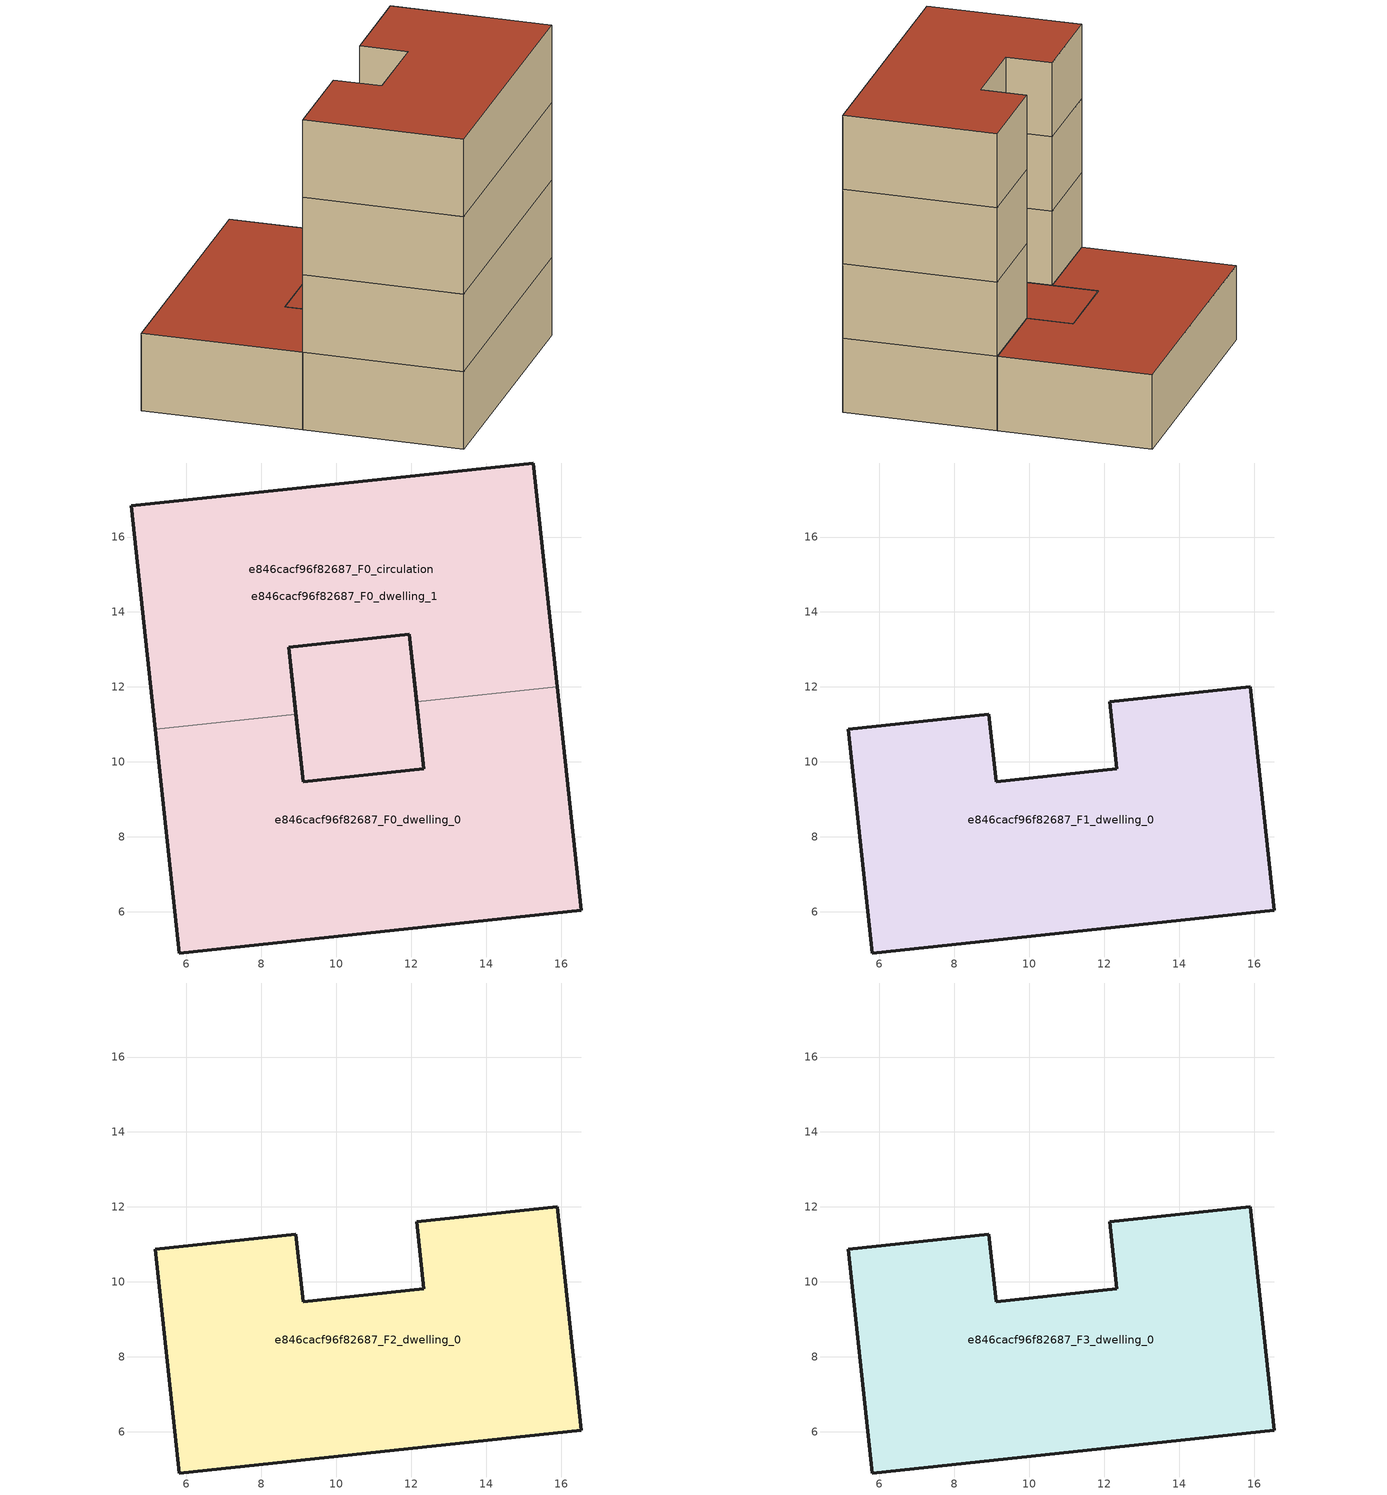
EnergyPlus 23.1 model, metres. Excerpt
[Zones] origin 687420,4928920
e846cacf96f82687_F0_dwelling_0
 floor ground (EU_floor_Construction): 15.9,12.01 16.54,6.04 5.8,4.9 5.17,10.86 8.92,11.26 9.11,9.47 12.33,9.82 12.14,11.61 z0; 11.95,13.4 12.33,9.82 9.11,9.47 8.92,11.26 8.73,13.05 z0
 wall outside (EU_wall_Construction): 5.17,10.86 5.8,4.9 16.54,6.04 15.9,12.01 / 12.14,11.61 12.33,9.82 9.11,9.47 8.92,11.26 z0:3
 wall to e846cacf96f82687_F0_dwelling_1 (EU_wall_Construction): 15.9,12.01 12.14,11.61 / 8.92,11.26 5.17,10.86 z0:3
 roof outside (EU_floor_Construction): 12.33,9.82 11.95,13.4 8.73,13.05 8.92,11.26 9.11,9.47 z3
e846cacf96f82687_F0_dwelling_1
 floor ground (EU_floor_Construction): 15.26,17.98 15.9,12.01 12.14,11.61 11.95,13.4 8.73,13.05 8.92,11.26 5.17,10.86 4.53,16.83 z0; 11.95,13.4 12.33,9.82 9.11,9.47 8.92,11.26 8.73,13.05 z0
 wall outside (EU_wall_Construction): 8.92,11.26 8.73,13.05 11.95,13.4 12.14,11.61 / 15.9,12.01 15.26,17.98 4.53,16.83 5.17,10.86 z0:3
 roof outside (EU_roof_Construction): 12.33,9.82 11.95,13.4 8.73,13.05 8.92,11.26 9.11,9.47 z3; 15.9,12.01 15.26,17.98 4.53,16.83 5.17,10.86 8.92,11.26 8.73,13.05 11.95,13.4 12.14,11.61 z3
e846cacf96f82687_F0_circulation
 floor ground (EU_floor_Construction): 15.9,12.01 16.54,6.04 5.8,4.9 5.17,10.86 8.92,11.26 9.11,9.47 12.33,9.82 12.14,11.61 z0; 11.95,13.4 12.33,9.82 9.11,9.47 8.92,11.26 8.73,13.05 z0; 15.26,17.98 15.9,12.01 12.14,11.61 11.95,13.4 8.73,13.05 8.92,11.26 5.17,10.86 4.53,16.83 z0
 wall outside (EU_wall_Construction): 8.73,13.05 9.11,9.47 12.33,9.82 11.95,13.4 8.73,13.05 z0:3
 roof outside (EU_roof_Construction): 12.33,9.82 11.95,13.4 8.73,13.05 8.92,11.26 9.11,9.47 z3; 16.54,6.04 15.9,12.01 12.14,11.61 12.33,9.82 9.11,9.47 8.92,11.26 5.17,10.86 5.8,4.9 z3; 15.9,12.01 15.26,17.98 4.53,16.83 5.17,10.86 8.92,11.26 8.73,13.05 11.95,13.4 12.14,11.61 z3
e846cacf96f82687_F1_dwelling_0
 floor to e846cacf96f82687_F0_dwelling_0 (EU_floor_Construction): 15.9,12.01 16.54,6.04 5.8,4.9 5.17,10.86 8.92,11.26 9.11,9.47 12.33,9.82 12.14,11.61 z3
 wall outside (EU_wall_Construction): 5.17,10.86 5.8,4.9 16.54,6.04 15.9,12.01 12.14,11.61 12.33,9.82 9.11,9.47 8.92,11.26 5.17,10.86 z3:6
e846cacf96f82687_F2_dwelling_0
 floor to e846cacf96f82687_F1_dwelling_0 (EU_floor_Construction): 15.9,12.01 16.54,6.04 5.8,4.9 5.17,10.86 8.92,11.26 9.11,9.47 12.33,9.82 12.14,11.61 z6
 wall outside (EU_wall_Construction): 5.17,10.86 5.8,4.9 16.54,6.04 15.9,12.01 12.14,11.61 12.33,9.82 9.11,9.47 8.92,11.26 5.17,10.86 z6:9
e846cacf96f82687_F3_dwelling_0
 floor to e846cacf96f82687_F2_dwelling_0 (EU_floor_Construction): 15.9,12.01 16.54,6.04 5.8,4.9 5.17,10.86 8.92,11.26 9.11,9.47 12.33,9.82 12.14,11.61 z9
 wall outside (EU_wall_Construction): 5.17,10.86 5.8,4.9 16.54,6.04 15.9,12.01 12.14,11.61 12.33,9.82 9.11,9.47 8.92,11.26 5.17,10.86 z9:12
 roof outside (EU_roof_Construction): 16.54,6.04 15.9,12.01 12.14,11.61 12.33,9.82 9.11,9.47 8.92,11.26 5.17,10.86 5.8,4.9 z12
[Building]
EU S2 Campaign: North Axis=0; Terrain=City; Solar Distribution=FullExterior
[Site:Location]
Bologna: Latitude=44.5; Longitude=11.25; Time Zone=1; Elevation=37
[SizingPeriod:WeatherFileDays]
AnnualSizingPeriod: Begin Month=1; Begin Day of Month=1; End Month=12; End Day of Month=31; Day of Week for Start Day=Monday; Use Weather File Daylight Saving Period=No; Use Weather File Rain and Snow Indicators=No
[MATERIAL]
EU_InternalMass_Material: Roughness=MediumRough; Thickness=0.1; Conductivity=1; Density=1800; Specific Heat=900; Thermal Absorptance=0.9; Solar Absorptance=0.7; Visible Absorptance=0.7
[MATERIAL:NOMASS] Roughness=MediumRough; Thermal Absorptance=0.9; Solar Absorptance=0.7; Visible Absorptance=0.7
Name | Thermal Resistance
EU_wall_NoMass | 0.937881
EU_roof_NoMass | 0.548572
EU_floor_NoMass | 0.71348
[CONSTRUCTION]
EU_wall_Construction: EU_wall_NoMass
EU_roof_Construction: EU_roof_NoMass
EU_floor_Construction: EU_floor_NoMass
EU_InternalMass_Construction: EU_InternalMass_Material
[ZONE] Type=1; Multiplier=1; Ceiling Height=autocalculate; Floor Area=autocalculate; Part of Total Floor Area=Yes
Name | Volume
e846cacf96f82687_F0_dwelling_0; e846cacf96f82687_F0_dwelling_1 | 211.788
e846cacf96f82687_F1_dwelling_0 | 176.814
e846cacf96f82687_F2_dwelling_0; e846cacf96f82687_F3_dwelling_0 | 176.815
e846cacf96f82687_F0_circulation | 388.6
[INTERNALMASS] Construction=EU_InternalMass_Construction
Name | Zone or ZoneList | Surface Area
e846cacf96f82687_F0_dwelling_0_EU_InternalMass | e846cacf96f82687_F0_dwelling_0 | 58.9377
e846cacf96f82687_F0_dwelling_1_EU_InternalMass | e846cacf96f82687_F0_dwelling_1 | 58.9377
e846cacf96f82687_F1_dwelling_0_EU_InternalMass | e846cacf96f82687_F1_dwelling_0 | 129.533
e846cacf96f82687_F2_dwelling_0_EU_InternalMass | e846cacf96f82687_F2_dwelling_0 | 129.533
e846cacf96f82687_F3_dwelling_0_EU_InternalMass | e846cacf96f82687_F3_dwelling_0 | 129.533
[OTHEREQUIPMENT] Fuel Type=Electricity; Design Level Calculation Method=Watts/Area; Power per Zone Floor Area=1; Fraction Latent=0; Fraction Radiant=0; Fraction Lost=0; Carbon Dioxide Generation Rate=0; EndUse Subcategory=EU_Step8_InternalGains
Name | Zone or ZoneList or Space or SpaceList | Schedule
EU_Step8_InternalGain_e846cacf96f82687_F0_dwelling_0_f000 | e846cacf96f82687_F0_dwelling_0 | EU_Step8_GainSchedule_e846cacf96f82687_F0_dwelling_0_f000
EU_Step8_InternalGain_e846cacf96f82687_F0_dwelling_1_f000 | e846cacf96f82687_F0_dwelling_1 | EU_Step8_GainSchedule_e846cacf96f82687_F0_dwelling_1_f000
EU_Step8_InternalGain_e846cacf96f82687_F1_dwelling_0_f000 | e846cacf96f82687_F1_dwelling_0 | EU_Step8_GainSchedule_e846cacf96f82687_F1_dwelling_0_f000
EU_Step8_InternalGain_e846cacf96f82687_F2_dwelling_0_f000 | e846cacf96f82687_F2_dwelling_0 | EU_Step8_GainSchedule_e846cacf96f82687_F2_dwelling_0_f000
EU_Step8_InternalGain_e846cacf96f82687_F3_dwelling_0_f000 | e846cacf96f82687_F3_dwelling_0 | EU_Step8_GainSchedule_e846cacf96f82687_F3_dwelling_0_f000
[ZONEINFILTRATION:DESIGNFLOWRATE]
EU_Circulation_Infiltration_e846cacf96f82687_F0_circulation: Zone or ZoneList or Space or SpaceList=e846cacf96f82687_F0_circulation; Schedule=EU_AlwaysOn; Design Flow Rate Calculation Method=Flow/Area; Flow Rate per Floor Area=0.0005; Constant Term Coefficient=1; Temperature Term Coefficient=0; Velocity Term Coefficient=0; Velocity Squared Term Coefficient=0
[ZONEVENTILATION:DESIGNFLOWRATE] Schedule=EU_AlwaysOn; Design Flow Rate Calculation Method=AirChanges/Hour; Air Changes per Hour=0.687892; Ventilation Type=Natural; Fan Pressure Rise=0; Fan Total Efficiency=1; Constant Term Coefficient=1; Temperature Term Coefficient=0; Velocity Term Coefficient=0; Velocity Squared Term Coefficient=0; Minimum Indoor Temperature=-100; Maximum Indoor Temperature=100; Delta Temperature=-100; Minimum Outdoor Temperature=-100; Maximum Outdoor Temperature=100; Maximum Wind Speed=40
Name | Zone or ZoneList or Space or SpaceList
EU_ConstantAir_e846cacf96f82687_F0_dwelling_0 | e846cacf96f82687_F0_dwelling_0
EU_ConstantAir_e846cacf96f82687_F0_dwelling_1 | e846cacf96f82687_F0_dwelling_1
EU_ConstantAir_e846cacf96f82687_F1_dwelling_0 | e846cacf96f82687_F1_dwelling_0
EU_ConstantAir_e846cacf96f82687_F2_dwelling_0 | e846cacf96f82687_F2_dwelling_0
EU_ConstantAir_e846cacf96f82687_F3_dwelling_0 | e846cacf96f82687_F3_dwelling_0
[HVACTEMPLATE:THERMOSTAT] Constant Heating Setpoint=20; Constant Cooling Setpoint=50
EU_HeatOnly_e846cacf96f82687_F0_dwelling_0; EU_HeatOnly_e846cacf96f82687_F0_dwelling_1; EU_HeatOnly_e846cacf96f82687_F1_dwelling_0; EU_HeatOnly_e846cacf96f82687_F2_dwelling_0; EU_HeatOnly_e846cacf96f82687_F3_dwelling_0
[HVACTEMPLATE:ZONE:IDEALLOADSAIRSYSTEM] System Availability Schedule=EU_AlwaysOn; Maximum Heating Supply Air Temperature=50; Minimum Cooling Supply Air Temperature=13; Maximum Heating Supply Air Humidity Ratio=0.0156; Minimum Cooling Supply Air Humidity Ratio=0.0077; Heating Limit=NoLimit; Cooling Limit=NoLimit; Heating Availability Schedule=EU_AlwaysOn; Cooling Availability Schedule=EU_CoolingOff; Dehumidification Control Type=ConstantSensibleHeatRatio; Cooling Sensible Heat Ratio=0.7; Dehumidification Setpoint=60; Humidification Control Type=None; Humidification Setpoint=30; Outdoor Air Method=None; Outdoor Air Flow Rate per Person=0.00944; Outdoor Air Flow Rate per Zone Floor Area=0; Outdoor Air Flow Rate per Zone=0; Demand Controlled Ventilation Type=None; Outdoor Air Economizer Type=NoEconomizer; Heat Recovery Type=None; Sensible Heat Recovery Effectiveness=0.7; Latent Heat Recovery Effectiveness=0.65
Name | Template Thermostat
e846cacf96f82687_F0_dwelling_0 | EU_HeatOnly_e846cacf96f82687_F0_dwelling_0
e846cacf96f82687_F0_dwelling_1 | EU_HeatOnly_e846cacf96f82687_F0_dwelling_1
e846cacf96f82687_F1_dwelling_0 | EU_HeatOnly_e846cacf96f82687_F1_dwelling_0
e846cacf96f82687_F2_dwelling_0 | EU_HeatOnly_e846cacf96f82687_F2_dwelling_0
e846cacf96f82687_F3_dwelling_0 | EU_HeatOnly_e846cacf96f82687_F3_dwelling_0
[SIZING:ZONE] Zone Cooling Design Supply Air Temperature Input Method=SupplyAirTemperature; Zone Cooling Design Supply Air Temperature=13; Zone Heating Design Supply Air Temperature Input Method=SupplyAirTemperature; Zone Heating Design Supply Air Temperature=50; Zone Cooling Design Supply Air Humidity Ratio=0.008; Zone Heating Design Supply Air Humidity Ratio=0.008; Cooling Design Air Flow Method=DesignDay; Cooling Design Air Flow Rate=0; Cooling Minimum Air Flow per Zone Floor Area=0.000762; Cooling Minimum Air Flow=0; Cooling Minimum Air Flow Fraction=0.2; Heating Design Air Flow Method=DesignDay; Heating Design Air Flow Rate=0; Heating Maximum Air Flow per Zone Floor Area=0.002032; Heating Maximum Air Flow=0.141576; Heating Maximum Air Flow Fraction=0.3; Account for Dedicated Outdoor Air System=No; Dedicated Outdoor Air System Control Strategy=NeutralSupplyAir; Dedicated Outdoor Air Low Setpoint Temperature for Design=autosize; Dedicated Outdoor Air High Setpoint Temperature for Design=autosize; Zone Load Sizing Method=Sensible Load Only No Latent Load; Zone Latent Cooling Design Supply Air Humidity Ratio Input Method=HumidityRatioDifference; Zone Cooling Design Supply Air Humidity Ratio Difference=0.005; Zone Latent Heating Design Supply Air Humidity Ratio Input Method=HumidityRatioDifference; Zone Humidification Design Supply Air Humidity Ratio Difference=0.005
e846cacf96f82687_F0_dwelling_0; e846cacf96f82687_F0_dwelling_1; e846cacf96f82687_F1_dwelling_0; e846cacf96f82687_F2_dwelling_0; e846cacf96f82687_F3_dwelling_0
[SCHEDULE:CONSTANT]
Name | Hourly Value
EU_AlwaysOn | 1
EU_CoolingOff | 0
[SCHEDULE:FILE] Column Number=1; Rows to Skip at Top=0; Number of Hours of Data=8760; Column Separator=Comma; Interpolate to Timestep=No; Minutes per Item=60; Adjust Schedule for Daylight Savings=Yes
Name | File
EU_Step8_GainSchedule_e846cacf96f82687_F0_dwelling_0_f000 | ../../schedules/e846cacf96f82687/e846cacf96f82687_F0_dwelling_0_f000_gain.csv
EU_Step8_GainSchedule_e846cacf96f82687_F0_dwelling_1_f000 | ../../schedules/e846cacf96f82687/e846cacf96f82687_F0_dwelling_1_f000_gain.csv
EU_Step8_GainSchedule_e846cacf96f82687_F1_dwelling_0_f000 | ../../schedules/e846cacf96f82687/e846cacf96f82687_F1_dwelling_0_f000_gain.csv
EU_Step8_GainSchedule_e846cacf96f82687_F2_dwelling_0_f000 | ../../schedules/e846cacf96f82687/e846cacf96f82687_F2_dwelling_0_f000_gain.csv
EU_Step8_GainSchedule_e846cacf96f82687_F3_dwelling_0_f000 | ../../schedules/e846cacf96f82687/e846cacf96f82687_F3_dwelling_0_f000_gain.csv
